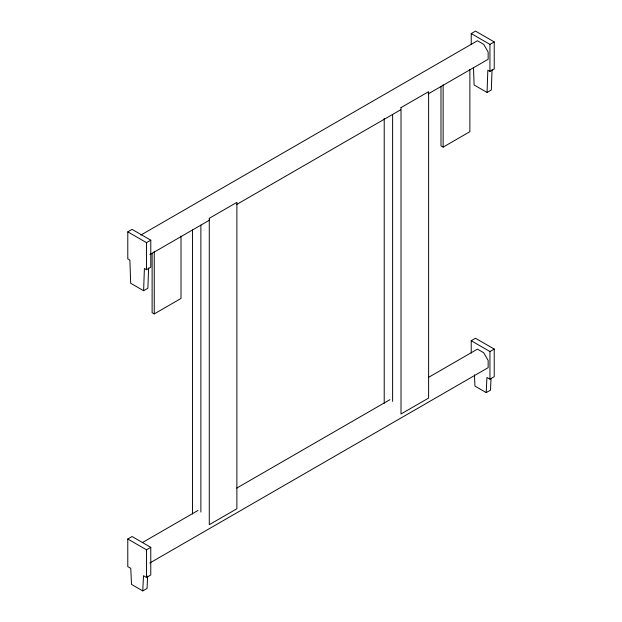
<?xml version="1.0" encoding="UTF-8"?>
<svg xmlns="http://www.w3.org/2000/svg" width="622" height="622" viewBox="0 0 622 622"><rect width="100%" height="100%" fill="white"/><g stroke="black" fill="none" stroke-linecap="round" stroke-linejoin="round"><path stroke-width="0.93" d="M392.614 401.392L392.614 114.394M143.612 290.731L144.405 268.486L146.504 269.699L150.781 267.227L150.781 240.185L132.066 229.386L127.79 231.85L127.79 258.892L129.881 260.105L130.674 283.259L143.612 290.731L147.888 288.258L148.611 267.95M473.513 67.611L474.112 84.981L487.049 92.445L487.842 70.2L489.942 71.413L494.218 68.949L494.218 41.907L475.511 31.1L471.227 33.572L471.227 44.193M492.056 69.664L491.326 89.98L487.049 92.445M142.772 590.9L143.495 575.7L146.504 577.434L150.781 574.969L150.781 547.344L132.058 536.529L127.782 539.002L127.782 566.626L130.783 568.36L131.506 584.4L142.772 590.9L147.049 588.428L147.639 576.081M474.438 374.794L474.951 386.114L486.21 392.614L486.933 377.414L489.942 379.156L494.218 376.683L494.218 349.059L475.496 338.251L471.219 340.724L471.219 353.102M491.03 378.744L490.494 390.149L486.21 392.614M140.813 235.093L477.447 40.741L483.714 44.364L488.146 52.046L488.146 59.284L428.169 93.914M127.79 231.85L146.504 242.658L150.781 240.185M471.227 33.572L489.942 44.372L494.218 41.907M149.832 254.608L209.583 220.11M236.29 204.692L400.622 109.814M152.118 253.224L152.118 312.672L154.256 313.908L181.01 298.467L181.01 236.142M440.99 86.45L440.99 145.898L443.136 147.134L469.882 131.685L469.882 69.361M142.267 542.648L198.037 510.444M236.749 488.099L389.916 399.666M428.402 377.445L477.447 349.136L483.714 352.752L488.146 360.433L488.146 367.672L149.832 563.003M127.782 539.002L146.504 549.817L150.781 547.344M471.219 340.724L489.942 351.531L494.218 349.059M489.942 44.372L489.942 71.413M489.942 351.531L489.942 379.156M443.136 84.81L443.136 147.134M384.217 118.273L384.217 403.328M200.883 225.094L200.883 512.085M192.486 229.938L192.486 514.021M154.256 251.583L154.256 313.908M146.504 242.658L146.504 269.699M146.504 549.817L146.504 577.434M209.28 218.306L209.28 524.688L236.881 508.757L236.881 202.368L209.28 218.306M401.011 107.606L401.011 413.995L428.612 398.064L428.612 91.675L401.011 107.606"/></g></svg>
